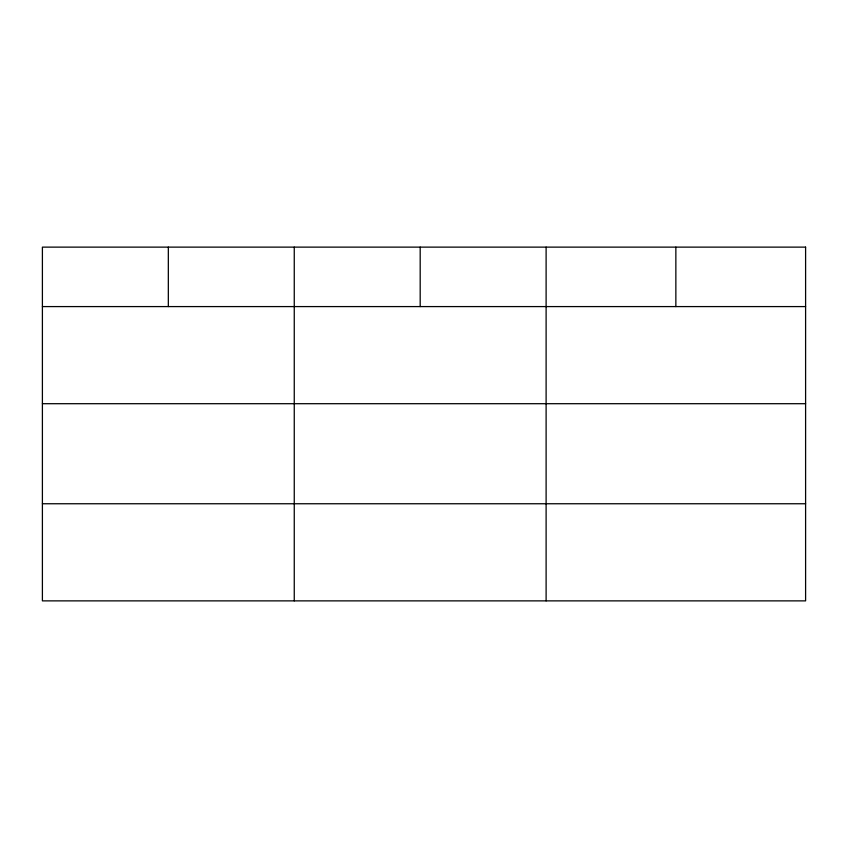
<?xml version="1.0" encoding="UTF-8"?>
<svg xmlns="http://www.w3.org/2000/svg" width="848" height="848" viewBox="0 0 848 848"><rect width="100%" height="100%" fill="white"/><g stroke="black" fill="none" stroke-linecap="round" stroke-linejoin="round"><path stroke-width="1.27" d="M42.4 306.584L805.6 306.584M42.4 403.701L805.6 403.701M42.4 503.754L805.6 503.754M675.856 247.128L675.856 306.584M546.112 247.128L546.112 600.872M420.184 247.128L420.184 306.584M294.256 247.128L294.256 600.872M168.328 247.128L168.328 306.584M805.6 247.128L42.4 247.128L42.4 600.872L805.6 600.872L805.6 247.128"/></g></svg>
